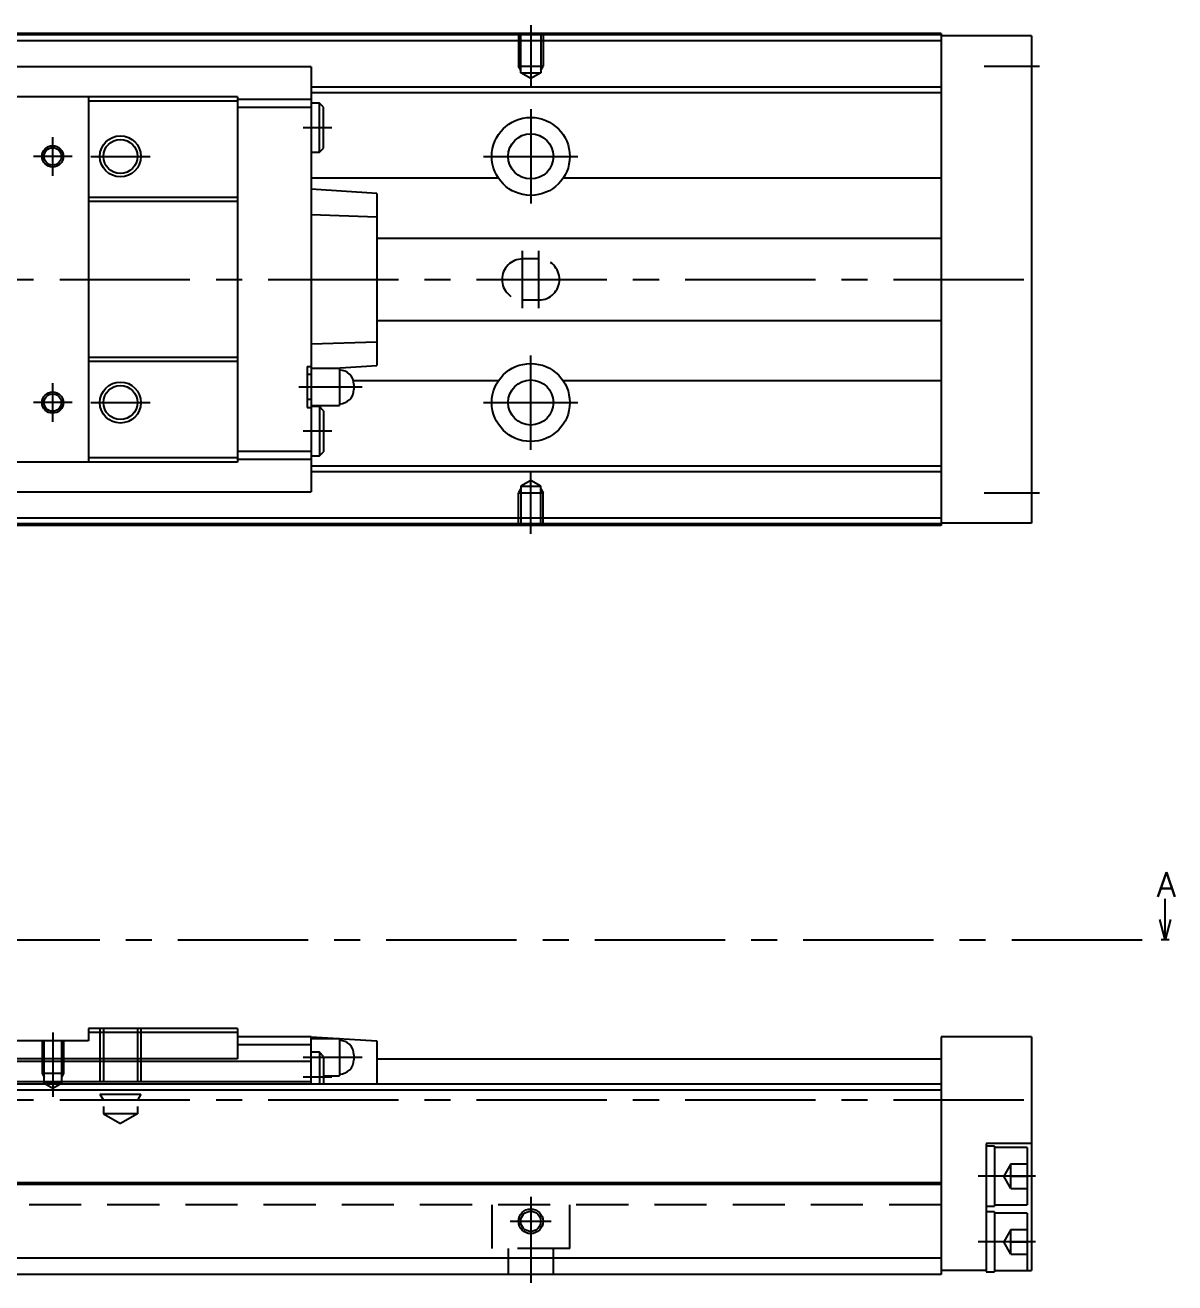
# Model space of a CAD drawing. Extents: x -2 to 623, y -8 to 279.
# Drawn here: x 483.2 to 623.2, y 9 to 162.3 of the extents above; entities that cross this region are included whole.
import ezdxf

# ---------------------------------------------------------------- set-up
doc = ezdxf.new("R2010")
doc.units = 0
doc.header["$LTSCALE"] = 0.5
doc.linetypes.add('CENTER', pattern=[50.8, 31.75, -6.35, 6.35, -6.35])
doc.linetypes.add('DASHED', pattern=[19.05, 12.7, -6.35])
for name, color, linetype in [('MSM_CENTER', 1, 'CENTER'), ('MSM_CONTINUOUS', 7, 'CONTINUOUS'), ('MSM_DASHED', 4, 'DASHED'), ('MSM_NARROW', 5, 'CONTINUOUS'), ('MSM_PART_NUMBER', 7, 'CONTINUOUS')]:
    doc.layers.add(name, color=color, linetype=linetype)
doc.styles.get("Standard").update_dxf_attribs({"font": 'txt.shx', "height": 3, "bigfont": 'bigfont.shx'})

msp = doc.modelspace()

# ---------------------------------------------------------------- linework, layer by layer
at = {"layer": 'MSM_CENTER'}
for p, q in [((544.76, 162.3), (544.76, 154.79)), ((600.01, 157.3), (606.76, 157.3)), ((544.76, 152.05), (544.76, 140.55)), ((520.51, 149.8), (517.01, 149.8)), ((486.51, 143.93), (486.51, 148.66)), ((488.88, 146.3), (484.15, 146.3)), ((491.14, 146.3), (498.39, 146.3)), ((539.01, 146.3), (550.51, 146.3)), ((543.76, 127.8), (543.76, 134.8)), ((545.76, 127.8), (545.76, 134.8)), ((258.76, 131.3), (607.76, 131.3)), ((544.76, 110.55), (544.76, 122.05)), ((486.51, 113.93), (486.51, 118.66)), ((516.51, 118.2), (524.21, 118.2)), ((488.88, 116.3), (484.15, 116.3)), ((491.14, 116.3), (498.39, 116.3)), ((539.01, 116.3), (550.51, 116.3)), ((520.51, 112.8), (517.01, 112.8)), ((544.76, 100.3), (544.76, 107.81)), ((600.01, 105.3), (606.76, 105.3)), ((247.76, 50.8), (622.06, 50.8)), ((486.51, 39.5), (486.51, 31.69)), ((517.01, 36.5), (524.21, 36.5)), ((517.01, 34.1), (520.51, 34.1)), ((258.76, 31.3), (607.76, 31.3)), ((606.26, 22), (599.26, 22)), ((544.76, 19.5), (544.76, 9)), ((542.26, 16.5), (547.26, 16.5)), ((606.26, 14), (599.26, 14))]:
    msp.add_line(p, q, dxfattribs=at)
at = {"layer": 'MSM_CONTINUOUS'}
for p, q in [((594.76, 161.3), (294.76, 161.3)), ((594.76, 161.1), (294.76, 161.1)), ((594.76, 161.3), (594.76, 101.3)), ((605.76, 161), (594.76, 161)), ((605.76, 161), (605.76, 101.6)), ((594.76, 160.4), (294.76, 160.4)), ((518.01, 157.2), (471.51, 157.2)), ((518.01, 157.2), (518.01, 105.4)), ((509.01, 153.55), (480.51, 153.55)), ((490.86, 153.55), (490.86, 109.05)), ((509.01, 153.55), (509.01, 109.05)), ((594.76, 154.75), (518.01, 154.75)), ((594.76, 154.05), (518.01, 154.05)), ((509.01, 153.05), (490.86, 153.05)), ((518.01, 153.25), (509.01, 153.25)), ((518.01, 152.25), (509.01, 152.25)), ((519.01, 152.8), (518.01, 152.8)), ((519.51, 152.3), (519.01, 152.8)), ((519.01, 146.8), (519.01, 152.8)), ((519.51, 147.3), (519.51, 152.3)), ((519.01, 146.8), (519.51, 147.3)), ((518.01, 146.8), (519.01, 146.8)), ((540.81, 143.66), (518.01, 143.66)), ((594.76, 143.66), (548.71, 143.66)), ((509.01, 141.3), (490.86, 141.3)), ((526.01, 141.77), (518.01, 142.3)), ((526.01, 141.77), (526.01, 120.83)), ((509.01, 140.8), (490.86, 140.8)), ((526.01, 138.9), (518.01, 139.16)), ((594.76, 136.3), (526.01, 136.3)), ((526.01, 126.3), (594.76, 126.3)), ((518.01, 123.44), (526.01, 123.7)), ((509.01, 121.8), (490.86, 121.8)), ((509.01, 121.3), (490.86, 121.3)), ((517.51, 120.7), (517.51, 115.7)), ((517.51, 120.7), (518.01, 120.7)), ((518.01, 119.7), (517.51, 119.7)), ((521.46, 120.45), (518.01, 120.45)), ((520.27, 120.45), (526.01, 120.83)), ((521.46, 120.45), (521.46, 115.95)), ((540.81, 118.94), (523.15, 118.94)), ((523.21, 118.5), (523.21, 117.9)), ((594.76, 118.94), (548.71, 118.94)), ((517.51, 116.7), (518.01, 116.7)), ((517.51, 115.7), (518.01, 115.7)), ((518.01, 115.95), (521.46, 115.95)), ((519.01, 115.8), (518.01, 115.8)), ((519.01, 115.8), (519.01, 109.8)), ((519.51, 115.3), (519.01, 115.8)), ((519.51, 115.3), (519.51, 110.3)), ((509.01, 109.05), (480.51, 109.05)), ((509.01, 109.55), (490.86, 109.55)), ((518.01, 110.35), (509.01, 110.35)), ((518.01, 109.35), (509.01, 109.35)), ((518.01, 109.8), (519.01, 109.8)), ((519.01, 109.8), (519.51, 110.3)), ((594.76, 108.55), (518.01, 108.55)), ((594.76, 107.85), (518.01, 107.85)), ((471.51, 105.4), (518.01, 105.4)), ((594.76, 102.2), (294.76, 102.2)), ((594.76, 101.5), (294.76, 101.5)), ((594.76, 101.3), (294.76, 101.3)), ((605.76, 101.6), (594.76, 101.6)), ((622.06, 50.8), (622.06, 55.8)), ((622.06, 50.8), (621.39, 53.3)), ((622.72, 53.3), (622.06, 50.8)), ((622.56, 50.8), (621.56, 50.8)), ((490.86, 40), (490.86, 38.5)), ((509.01, 40), (490.86, 40)), ((509.01, 40), (509.01, 36.29)), ((490.86, 38.5), (482.16, 38.5)), ((509.01, 39.5), (490.86, 39.5)), ((518.01, 39), (509.01, 39)), ((518.01, 39), (526.01, 38.5)), ((518.01, 33.2), (518.01, 39)), ((521.46, 38.75), (518.01, 38.75)), ((521.46, 38.75), (521.46, 34.25)), ((526.01, 38.5), (526.01, 33.2)), ((594.76, 39), (594.76, 10)), ((605.76, 39), (594.76, 39)), ((605.76, 39), (605.76, 10.5)), ((518.01, 38), (509.01, 38)), ((519.01, 37.1), (518.01, 37.1)), ((519.51, 36.6), (519.01, 37.1)), ((519.01, 37.1), (519.01, 33.2)), ((523.21, 36.8), (523.21, 36.2)), ((518.01, 36), (471.51, 36)), ((509.01, 36.29), (480.51, 36.29)), ((519.51, 36.6), (519.51, 33.2)), ((526.01, 36.3), (594.76, 36.3)), ((519.51, 34.25), (521.46, 34.25)), ((594.76, 33.2), (294.76, 33.2)), ((594.76, 32.5), (294.76, 32.5)), ((518.01, 33.5), (471.51, 33.5)), ((605.76, 26), (600.26, 26)), ((600.26, 26), (600.26, 10.35)), ((601.26, 25.65), (600.26, 25.65)), ((601.26, 25.65), (601.26, 18.35)), ((605.26, 25.5), (601.26, 25.5)), ((605.26, 25.5), (605.26, 18.5)), ((594.76, 21.2), (294.76, 21.2)), ((594.76, 21), (294.76, 21)), ((601.26, 18.5), (605.26, 18.5)), ((600.26, 18.35), (601.26, 18.35)), ((601.26, 17.65), (600.26, 17.65)), ((601.26, 17.65), (601.26, 10.35)), ((605.26, 17.5), (601.26, 17.5)), ((605.26, 17.5), (605.26, 10.5)), ((594.76, 12), (294.76, 12)), ((594.76, 10), (294.76, 10)), ((600.26, 10.5), (594.76, 10.5)), ((600.26, 10.35), (601.26, 10.35)), ((601.26, 10.5), (605.76, 10.5))]:
    msp.add_line(p, q, dxfattribs=at)
for centre, radius in [((544.76, 146.3), 4.75), ((544.76, 146.3), 2.75), ((486.51, 146.3), 1.06), ((486.51, 146.3), 1.06), ((494.76, 146.3), 2.07), ((494.76, 146.3), 2.07), ((544.76, 116.3), 4.75), ((494.76, 116.3), 2.07), ((494.76, 116.3), 2.07), ((544.76, 116.3), 2.75), ((486.51, 116.3), 1.06), ((486.51, 116.3), 1.06), ((544.76, 16.5), 1.23)]:
    msp.add_circle(centre, radius, dxfattribs=at)
for centre, start, end in [((521.46, 118.5), 0, 90), ((521.46, 117.9), 270, 0), ((521.46, 36.8), 0, 90), ((521.46, 36.2), 270, 0)]:
    msp.add_arc(centre, 1.75, start, end, dxfattribs=at)
at = {"layer": 'MSM_DASHED'}
for p, q in [((543.26, 161.3), (543.26, 157.3)), ((543.53, 156.5), (543.53, 161.3)), ((545.99, 161.3), (545.99, 156.5)), ((546.26, 161.3), (546.26, 157.3)), ((543.53, 156.83), (543.26, 157.3)), ((543.26, 157.3), (546.26, 157.3)), ((543.53, 156.5), (545.99, 156.5)), ((544.76, 155.79), (543.53, 156.5)), ((545.99, 156.5), (544.76, 155.79)), ((545.99, 156.83), (546.26, 157.3)), ((545.76, 133.8), (543.76, 133.8)), ((543.76, 128.8), (545.76, 128.8)), ((544.76, 106.81), (543.53, 106.1)), ((543.53, 106.1), (543.53, 101.3)), ((543.53, 106.1), (545.99, 106.1)), ((545.99, 106.1), (544.76, 106.81)), ((545.99, 101.3), (545.99, 106.1)), ((543.53, 105.77), (543.26, 105.3)), ((543.26, 101.3), (543.26, 105.3)), ((543.26, 105.3), (546.26, 105.3)), ((545.99, 105.77), (546.26, 105.3)), ((546.26, 101.3), (546.26, 105.3)), ((492.26, 40), (492.26, 32)), ((492.69, 40), (492.69, 29.6)), ((496.83, 40), (496.83, 29.6)), ((497.26, 40), (497.26, 32)), ((485.21, 38.5), (485.21, 34.5)), ((485.45, 33.3), (485.45, 38.5)), ((487.57, 38.5), (487.57, 33.3)), ((487.81, 38.5), (487.81, 34.5)), ((487.81, 34.5), (485.21, 34.5)), ((485.21, 34.5), (485.45, 34.08)), ((487.81, 34.5), (487.57, 34.08)), ((486.51, 32.69), (485.45, 33.3)), ((485.45, 33.3), (487.57, 33.3)), ((487.57, 33.3), (486.51, 32.69)), ((492.26, 32), (497.26, 32)), ((492.26, 32), (492.69, 31.25)), ((497.26, 32), (496.83, 31.25)), ((496.83, 29.6), (492.69, 29.6)), ((492.69, 29.6), (494.76, 28.41)), ((496.83, 29.6), (494.76, 28.41)), ((603.26, 23.5), (602.4, 22)), ((603.26, 20.5), (603.26, 23.5)), ((603.26, 23.5), (605.26, 23.5)), ((603.26, 20.5), (602.4, 22)), ((603.26, 22), (605.26, 22)), ((603.26, 20.5), (605.26, 20.5)), ((594.76, 18.5), (294.76, 18.5)), ((540.01, 18.5), (540.01, 13.2)), ((549.51, 13.2), (549.51, 18.5)), ((603.26, 15.5), (602.4, 14)), ((603.26, 12.5), (603.26, 15.5)), ((603.26, 15.5), (605.26, 15.5)), ((603.26, 12.5), (602.4, 14)), ((603.26, 14), (605.26, 14)), ((549.51, 13.2), (540.01, 13.2)), ((542.01, 13.2), (542.01, 10)), ((547.51, 10), (547.51, 13.2)), ((603.26, 12.5), (605.26, 12.5))]:
    msp.add_line(p, q, dxfattribs=at)
for centre, start, end in [((543.76, 131.3), 90, 270), ((545.76, 131.3), 270, 90)]:
    msp.add_arc(centre, 2.5, start, end, dxfattribs=at)
at = {"layer": 'MSM_NARROW'}
for centre, radius in [((494.76, 146.3), 2.5), ((486.51, 146.3), 1.3), ((494.76, 116.3), 2.5), ((486.51, 116.3), 1.3), ((544.76, 16.5), 1.5)]:
    msp.add_circle(centre, radius, dxfattribs=at)

# ---------------------------------------------------------------- texts
at = {"layer": 'MSM_PART_NUMBER'}
msp.add_text('A', height=3, dxfattribs=at).set_placement((621.05, 56.05))

doc.saveas('drawing.dxf')
